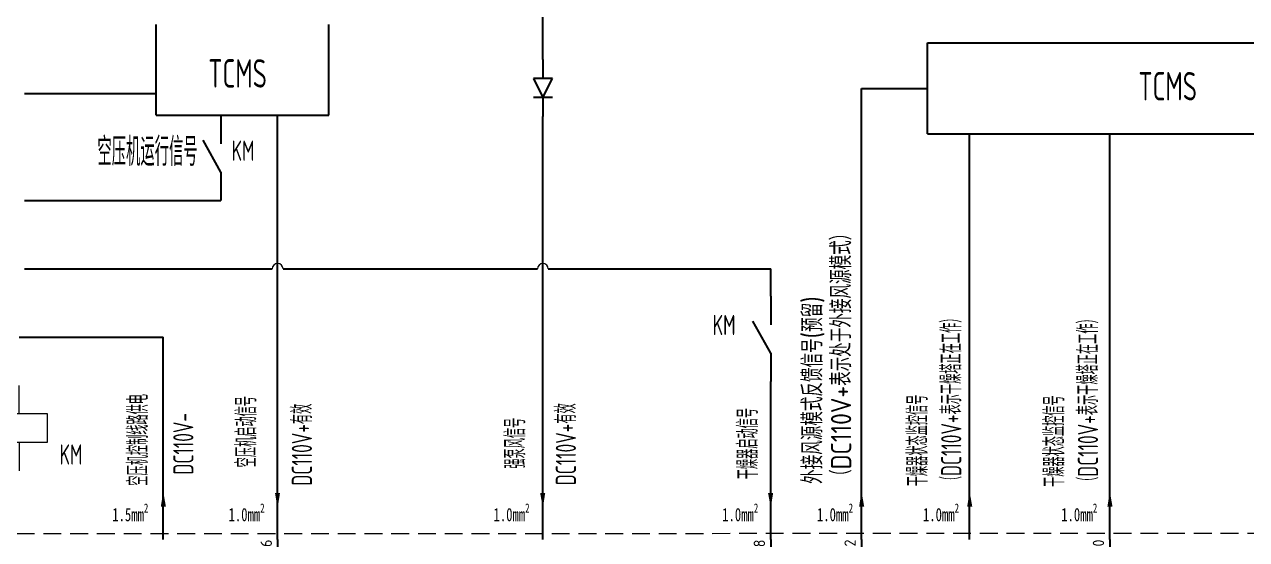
# Model space of a CAD drawing. Header units: millimetres. Extents: x 0 to 840, y 0 to 594.
# Drawn here: x 339.2 to 556.8, y 360.5 to 452.3 of the extents above; entities that cross this region are included whole.
import ezdxf
from ezdxf.enums import TextEntityAlignment as Align

# ---------------------------------------------------------------- set-up
doc = ezdxf.new("R2010")
doc.units = ezdxf.units.MM
doc.linetypes.add('HIDDEN', pattern=[9.525, 6.35, -3.175])
for name, color, linetype, lineweight in [('BLK_0.5mm^2', 7, 'Continuous', 18), ('SYMS', 7, 'Continuous', 18), ('TERMS', 4, 'Continuous', 18), ('尺寸线层', 3, 'Continuous', 13), ('标注', 3, 'Continuous', 18), ('虚线', 2, 'HIDDEN', 18)]:
    doc.layers.add(name, color=color, linetype=linetype, lineweight=lineweight)
doc.styles.add('WD_IEC', font='isocp2.shx', dxfattribs={"width": 0.9, "bigfont": 'gbcbig.shx'})
doc.styles.add('工程字', font='gbenor.shx', dxfattribs={"bigfont": 'gbcbig.shx'})
doc.styles.add('海泰汉字样式', font='仿宋_GB2312_0.ttf', dxfattribs={"width": 0.7})

# ---------------------------------------------------------------- blocks, each defined once
blk = doc.blocks.new('fse')
blk.add_hatch(color=256).paths.add_polyline_path([(-62.47, -297.35), (-62.47, -293.6), (-64.34, -293.6), (-64.34, -297.35)], flags=0)
for p, q in [((-63.41, -286.1), (-63.41, -291.72)), ((-63.41, -297.35), (-63.41, -301.1))]:
    blk.add_line(p, q)
blk.add_lwpolyline([(-62.47, -293.6), (-64.34, -293.6), (-64.34, -297.35), (-62.47, -297.35)], close=True)
blk.add_arc((-63.41, -293.6), 1.88, 0, 180)
blk.add_point((-63.41, -293.6))
at = {"layer": 'TERMS', "style": 'WD_IEC'}
blk.add_attdef('1', text='', height=3, rotation=90, dxfattribs=at).set_placement((-64.91, -286.1), align=Align.RIGHT)
blk.add_attdef('1', (-64.91, -301.1), '', height=3, rotation=90, dxfattribs=at)
blk = doc.blocks.new('VCR1_1')
for p, q in [((0, 2.5), (0, 7.5)), ((0, -2.5), (0, -7.5))]:
    blk.add_line(p, q)
blk.add_lwpolyline([(-5, 2.5), (-5, -2.5), (5, -2.5), (5, 2.5)], close=True)
at = {"style": 'WD_IEC'}
for tag, height, p in [('INST', 2.5, (-5.25, 11.5)), ('LOC', 2.5, (-5.25, 8)), ('TAG1', 2.5, (-5.25, 4.5)), ('MFG', 1.5, (-6, 1)), ('CAT', 1.5, (-6, -1.5)), ('DESC1', 2.5, (-5.25, -6.85)), ('DESC2', 2.5, (-5.25, -10.35)), ('DESC3', 2.5, (-5.25, -13.85))]:
    blk.add_attdef(tag, text='', height=height, dxfattribs=at).set_placement(p, align=Align.RIGHT)
blk.add_attdef('TERM01', text='', height=2, rotation=90, dxfattribs=at).set_placement((-1, 7.5), align=Align.RIGHT)
for tag, p, height in [('X2TERM01', (0, 7.5), 0.32), ('X4LINK', (-5, 0), 0.32), ('X1LINK', (5, 0), 0.32), ('ASSYCODE', (1, -4), 1), ('FAMILY', (1, -5.5), 1), ('CATDESC', (1, -7), 1), ('X8TERM02', (0, -7.5), 0.32)]:
    blk.add_attdef(tag, p, '', height=height, dxfattribs=at)
blk.add_attdef('TERM02', (-1, -7.5), '', height=2, rotation=90, dxfattribs=at)
at = {"lineweight": 9, "style": 'WD_IEC'}
for tag, p in [('NO', (-5.5, -16.5)), ('NC', (-5.5, -20))]:
    blk.add_attdef(tag, text='', height=2.5, dxfattribs=at).set_placement(p, align=Align.TOP_RIGHT)
for tag, p in [('XREFNO', (-4, -16.5)), ('XREFNC', (-4, -20))]:
    blk.add_attdef(tag, text='', height=2.5, dxfattribs=at).set_placement(p, align=Align.TOP_LEFT)

msp = doc.modelspace()

# ---------------------------------------------------------------- linework, layer by layer
for p, q in [((431.49, 446.04), (431.49, 467.74)), ((362.63, 436.1), (362.63, 452.29)), ((393.36, 436.1), (393.36, 452.29)), ((499.99, 432.8), (499.99, 448.99)), ((499.99, 448.99), (571.7, 448.99)), ((431.49, 446.04), (431.49, 442.67)), ((429.8, 442.67), (431.49, 439.29)), ((433.18, 442.67), (429.8, 442.67)), ((431.49, 439.29), (433.18, 442.67)), ((339.2, 440), (362.63, 440)), ((488.21, 428.35), (488.21, 440.89)), ((488.21, 440.89), (499.99, 440.89)), ((433.18, 439.29), (429.8, 439.29)), ((431.49, 439.29), (431.49, 435.92)), ((362.63, 436.1), (393.36, 436.1)), ((374.18, 436.1), (374.18, 431.04)), ((384.27, 360.55), (384.27, 436.1)), ((431.49, 360.55), (431.49, 435.92)), ((374.18, 425.97), (371.01, 431.67)), ((499.99, 432.8), (571.7, 432.8)), ((507.45, 360.55), (507.45, 432.8)), ((532.41, 360.55), (532.41, 432.8)), ((488.21, 360.55), (488.21, 428.35)), ((374.18, 425.97), (374.18, 420.91)), ((339.2, 420.91), (374.18, 420.91)), ((339.2, 408.74), (383.31, 408.74)), ((385.24, 408.74), (430.52, 408.74)), ((432.45, 408.74), (472.06, 408.74)), ((472.06, 403.88), (472.06, 408.74)), ((472.06, 403.88), (472.06, 398.81)), ((472.06, 393.75), (468.89, 399.45)), ((338.24, 396.61), (363.91, 396.61)), ((363.91, 360.55), (363.91, 396.61)), ((472.06, 393.75), (472.06, 388.69)), ((472.06, 360.55), (472.06, 388.69))]:
    msp.add_line(p, q)
for points in [[(363.48, 366.42), (363.91, 369.13), (364.38, 366.43)], [(384.7, 368.85), (384.27, 366.14), (383.8, 368.84)], [(431.91, 368.85), (431.49, 366.14), (431.01, 368.84)], [(472.48, 368.85), (472.06, 366.14), (471.58, 368.84)], [(487.79, 366.42), (488.21, 369.13), (488.69, 366.43)], [(507.03, 366.42), (507.45, 369.13), (507.93, 366.43)], [(531.99, 366.42), (532.42, 369.13), (532.89, 366.43)]]:
    msp.add_solid(points)
at = {"layer": 'BLK_0.5mm^2'}
for centre in [(384.27, 408.74), (431.49, 408.74)]:
    msp.add_arc(centre, 0.964, 0, 180, dxfattribs=at)
at = {"layer": '虚线', "ltscale": 0.5}
msp.add_line((204.48, 361.56), (660.05, 361.73), dxfattribs=at)

# ---------------------------------------------------------------- block references
ref = msp.add_blockref('fse', (427.07, 553.66), dxfattribs=dict(xscale=0.675, yscale=0.675, zscale=0.675))
ref.add_attrib('1', '6', (383.26, 350.42), dxfattribs={"layer": 'TERMS', "height": 2.02, "rotation": 90, "style": 'WD_IEC'})
ref.add_attrib('1', '6', dxfattribs={"layer": 'TERMS', "height": 2.02, "rotation": 90, "style": 'WD_IEC'}).set_placement((383.26, 360.55), align=Align.RIGHT)
ref = msp.add_blockref('fse', (514.85, 553.66), dxfattribs=dict(xscale=0.675, yscale=0.675, zscale=0.675))
ref.add_attrib('1', '8', (471.04, 350.42), dxfattribs={"layer": 'TERMS', "height": 2.02, "rotation": 90, "style": 'WD_IEC'})
ref.add_attrib('1', '8', dxfattribs={"layer": 'TERMS', "height": 2.02, "rotation": 90, "style": 'WD_IEC'}).set_placement((471.04, 360.55), align=Align.RIGHT)
ref = msp.add_blockref('fse', (531.01, 553.66), dxfattribs=dict(xscale=0.675, yscale=0.675, zscale=0.675))
ref.add_attrib('1', '12', (487.2, 350.42), dxfattribs={"layer": 'TERMS', "height": 2.025, "rotation": 90, "style": 'WD_IEC'})
ref.add_attrib('1', '12', dxfattribs={"layer": 'TERMS', "height": 2.025, "rotation": 90, "style": 'WD_IEC'}).set_placement((487.2, 360.55), align=Align.RIGHT)
ref = msp.add_blockref('fse', (575.21, 553.66), dxfattribs=dict(xscale=0.675, yscale=0.675, zscale=0.675))
ref.add_attrib('1', '10', (531.4, 350.42), dxfattribs={"layer": 'TERMS', "height": 2.025, "rotation": 90, "style": 'WD_IEC'})
ref.add_attrib('1', '10', dxfattribs={"layer": 'TERMS', "height": 2.025, "rotation": 90, "style": 'WD_IEC'}).set_placement((531.4, 360.55), align=Align.RIGHT)
at = {"layer": 'SYMS', "xscale": 1.0125, "yscale": 1.0125, "zscale": 1.0125}
msp.add_blockref('VCR1_1', (338.24, 380.4), dxfattribs=at)

# ---------------------------------------------------------------- texts
at = {"layer": '尺寸线层', "attachment_point": 1, "style": '海泰汉字样式'}
for s, insert, char_height, width in [('{\\Fisocp2,gbcbig|c134;\\W0.7;TCMS}', (371.94, 446.1), 5.0625, 10.0366), ('{\\Fisocp2,gbcbig|c134;\\W0.7;TCMS}', (537.51, 443.82), 5.0625, 10.0366), ('{\\Fisocp2,gbcbig|c134;\\W0.7;\\C3;空压机运行信号}', (352.19, 432.15), 5.0625, 39.8463), ('{\\Fisocp2,gbcbig|c134;\\W0.7;KM}', (376.08, 431.6), 3.6, 39.8463)]:
    msp.add_mtext(s, dxfattribs=dict(at, insert=insert, char_height=char_height, width=width))
at = {"layer": '尺寸线层', "char_height": 3.6, "attachment_point": 1, "rotation": 90, "line_spacing_factor": 0.99982}
for s, insert, width, style in [('{\\C3;（DC110V+表示处于外接风源模式）}', (482.78, 370.46), 82.6888, '工程字'), ('{\\C3;外接风源模式反馈信号(预留)}', (477.67, 370.46), 82.6888, '工程字'), ('{\\Fisocp2,gbcbig|c134;\\W0.7;\\C3;干燥器状态监控信号\\P（DC110V+表示干燥塔正在工作）}', (496.39, 370.04), 82.6888, '海泰汉字样式'), ('{\\Fisocp2,gbcbig|c134;\\W0.7;\\C3;干燥器状态监控信号\\P（DC110V+表示干燥塔正在工作）}', (520.73, 369.91), 82.6888, '海泰汉字样式'), ('{\\Fisocp2,gbcbig|c134;\\W0.7;\\C3;空压机控制线路供电}', (357.62, 370.14), 39.2198, '海泰汉字样式'), ('{\\Fisocp2,gbcbig|c134;\\C3;空压机启动信号}', (376.91, 373.42), 39.2198, '海泰汉字样式'), ('{\\Fisocp2,gbcbig|c134;\\C3;DC110V-}', (365.69, 372.12), 39.2198, '海泰汉字样式'), ('{\\Fisocp2,gbcbig|c134;\\W0.7;\\C3;DC110V+有效}', (386.8, 370.14), 39.2198, '海泰汉字样式'), ('{\\Fisocp2,gbcbig|c134;\\W0.7;\\C3;DC110V+有效}', (433.79, 370.22), 39.2198, '海泰汉字样式'), ('{\\Fisocp2,gbcbig|c134;\\W0.7;\\C3;干燥器启动信号}', (466.17, 371.29), 39.2198, '海泰汉字样式'), ('{\\Fisocp2,gbcbig|c134;\\W0.7;\\C3;强泵风信号}', (424.76, 373.18), 39.2198, '海泰汉字样式')]:
    msp.add_mtext(s, dxfattribs=dict(at, insert=insert, width=width, style=style))
at = {"layer": '尺寸线层', "char_height": 3.6, "attachment_point": 1, "line_spacing_factor": 0.99982, "style": '海泰汉字样式'}
for s, insert, width in [('{\\Fisocp2,gbcbig|c134;\\W0.7;KM}', (461.71, 400.56), 39.2198), ('{\\Fisocp2,gbcbig|c134;\\W0.7;\\C3;KM}', (345.45, 377.5), 26.1466)]:
    msp.add_mtext(s, dxfattribs=dict(at, insert=insert, width=width))
at = {"layer": '标注', "color": 2, "char_height": 2.3625, "width": 8.6104, "attachment_point": 1, "style": '海泰汉字样式'}
for s, insert in [('\\A1;1.5mm{\\H0.7x;\\S2^ ;}', (354.84, 366.98)), ('\\A1;1.0mm{\\H0.7x;\\S2^ ;}', (375.54, 366.98)), ('\\A1;1.0mm{\\H0.7x;\\S2^ ;}', (422.71, 366.98)), ('\\A1;1.0mm{\\H0.7x;\\S2^ ;}', (463.42, 366.98)), ('\\A1;1.0mm{\\H0.7x;\\S2^ ;}', (480.29, 366.98)), ('\\A1;1.0mm{\\H0.7x;\\S2^ ;}', (499.16, 366.98)), ('\\A1;1.0mm{\\H0.7x;\\S2^ ;}', (523.77, 366.98))]:
    msp.add_mtext(s, dxfattribs=dict(at, insert=insert))

doc.saveas('drawing.dxf')
